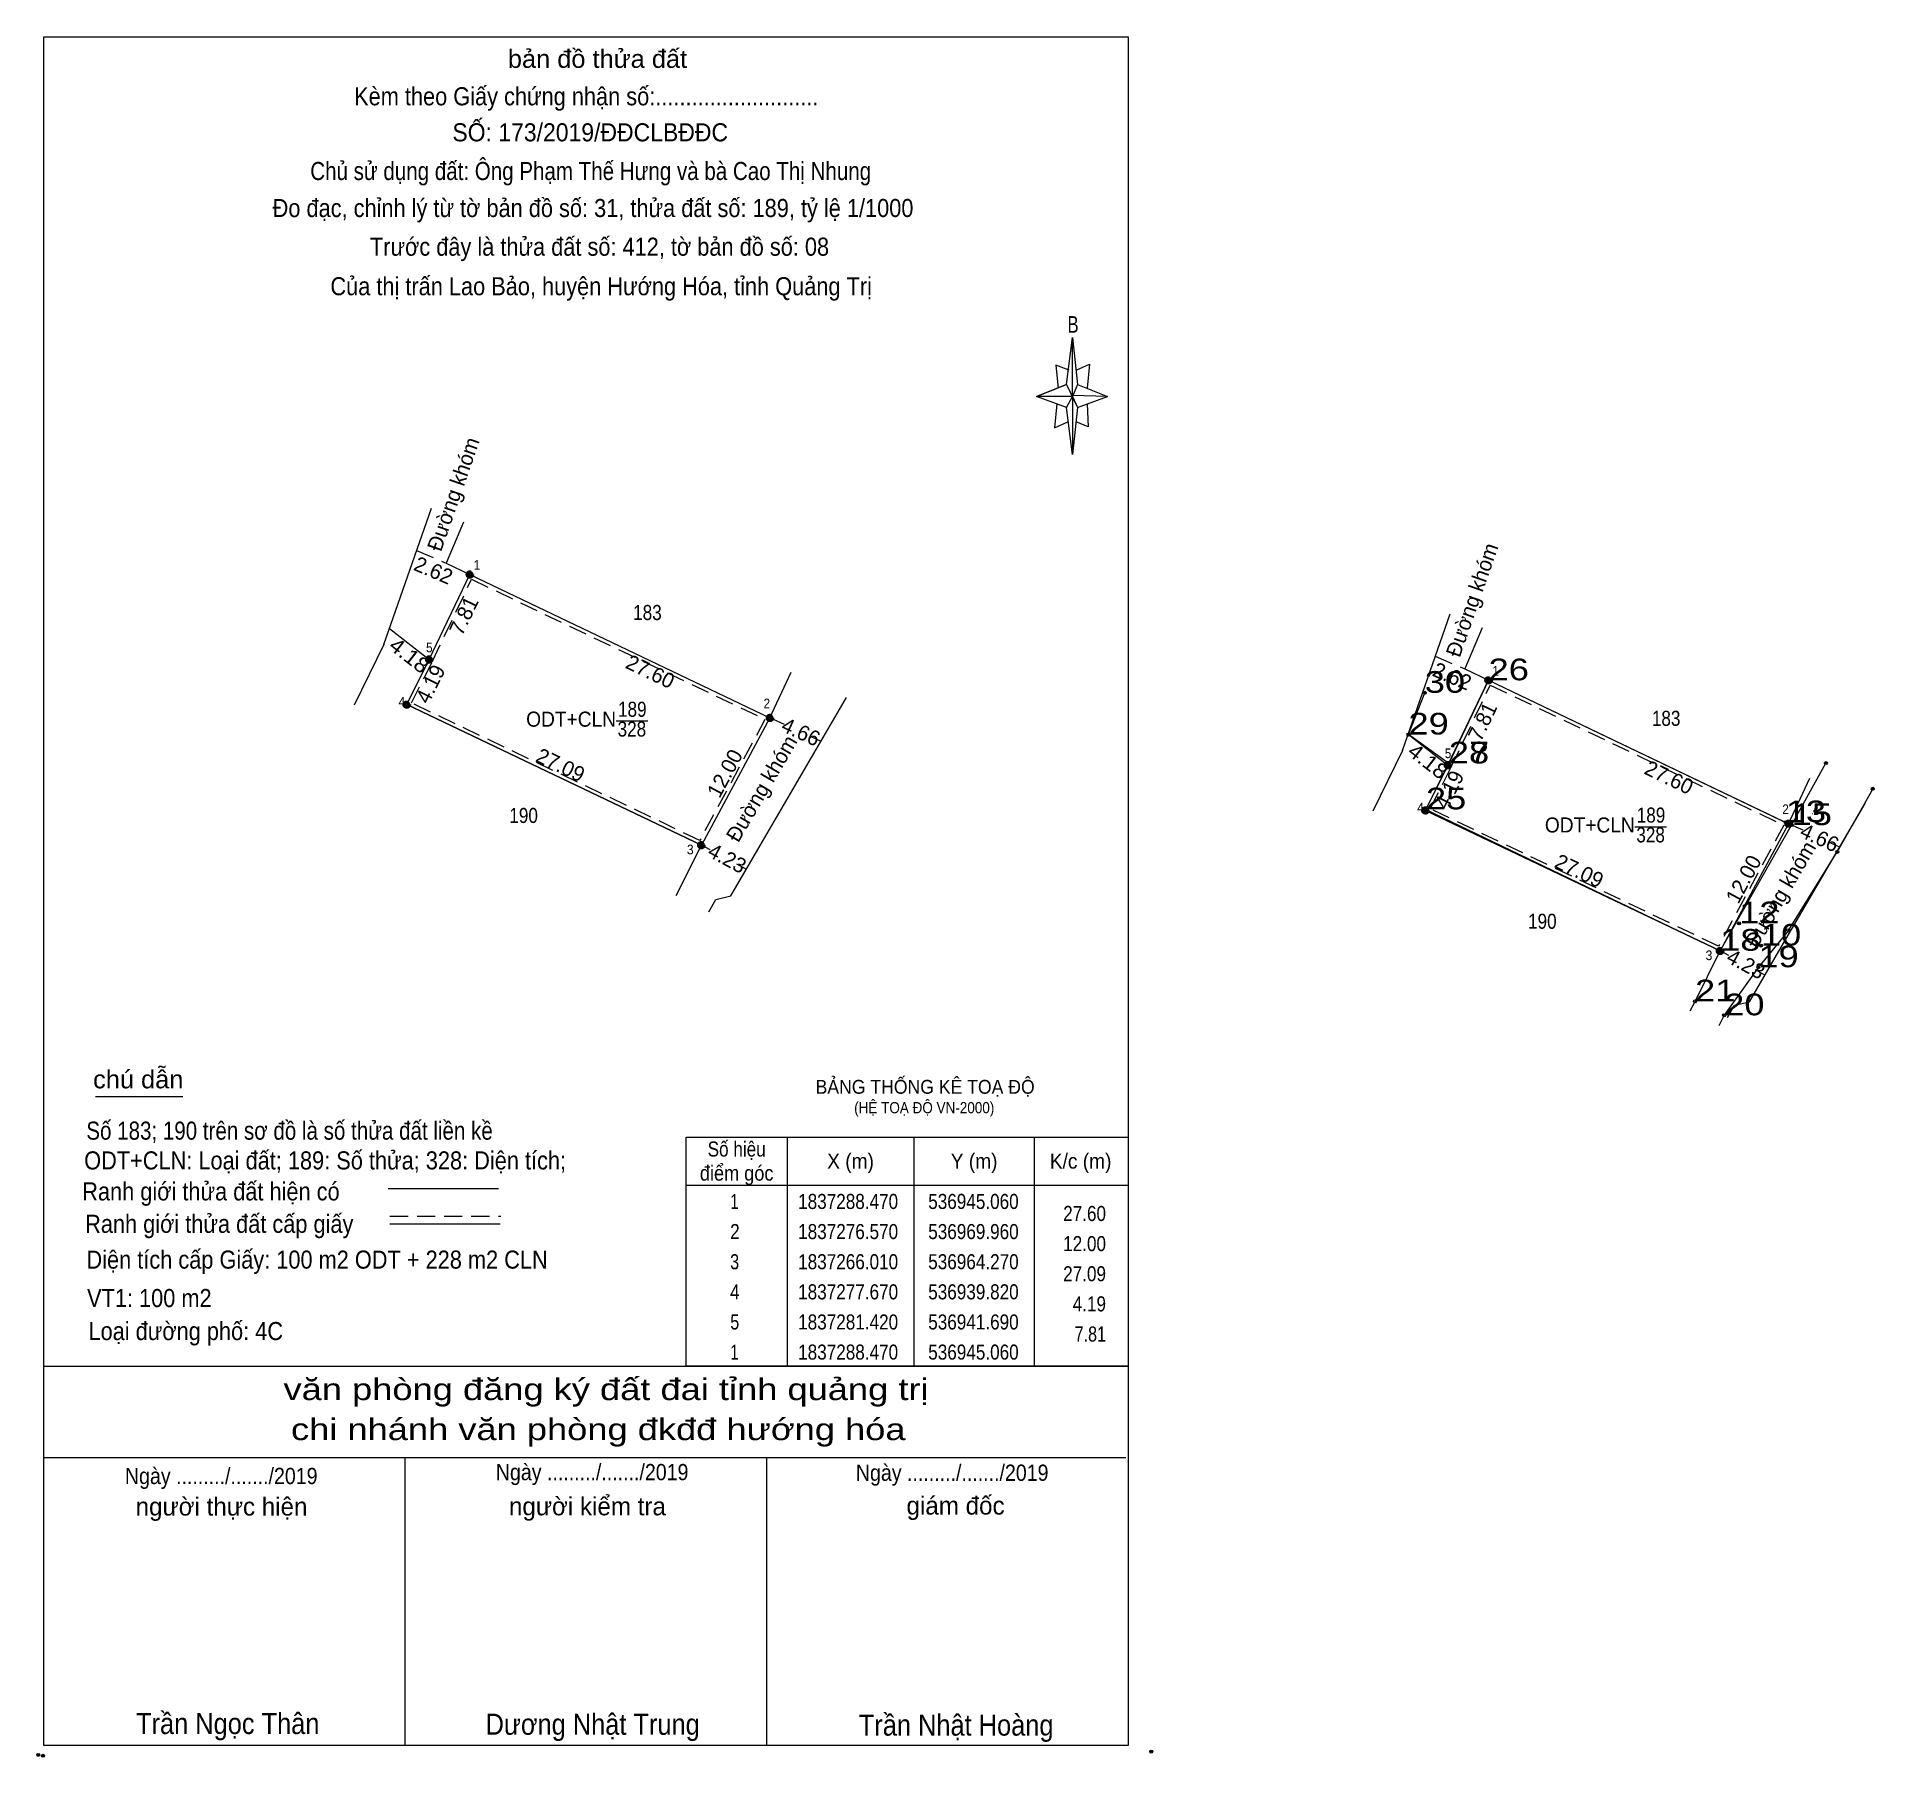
# Model space of a CAD drawing. Header units: metres. Extents: x 536825 to 536977, y 1837199 to 1837342.
import ezdxf
from ezdxf.enums import TextEntityAlignment as Align

# ---------------------------------------------------------------- set-up
doc = ezdxf.new("R2010")
doc.units = ezdxf.units.M
doc.header["$LTSCALE"] = 0.5
doc.header["$PDMODE"] = 32
doc.header["$PDSIZE"] = 0.25
doc.linetypes.add('MEDIUM_DASHED', pattern=[4.5, 3, -1.5])
for name, color, linetype, lineweight in [('1', 7, 'Continuous', 13), ('10', 7, 'Continuous', 13), ('12', 7, 'Continuous', 13), ('17', 7, 'Continuous', 13), ('23', 7, 'Continuous', 13), ('36', 7, 'Continuous', 13), ('5', 7, 'Continuous', 13), ('6', 7, 'Continuous', 13), ('63', 7, 'Continuous', 13)]:
    doc.layers.add(name, color=color, linetype=linetype, lineweight=lineweight)

msp = doc.modelspace()

# ---------------------------------------------------------------- hatches: boundary and pattern name
at = {"layer": '63'}
for points in [[(536860.82, 1837297.25, 1), (536860.22, 1837297.25, 1)], [(536857.45, 1837290.2, 1), (536856.85, 1837290.2, 1)], [(536945.36, 1837288.47, 1), (536944.76, 1837288.47, 1)], [(536855.58, 1837286.45, 1), (536854.98, 1837286.45, 1)], [(536885.72, 1837285.35, 1), (536885.12, 1837285.35, 1)], [(536941.99, 1837281.42, 1), (536941.39, 1837281.42, 1)], [(536940.12, 1837277.67, 1), (536939.52, 1837277.67, 1)], [(536970.26, 1837276.57, 1), (536969.66, 1837276.57, 1)], [(536880.03, 1837274.79, 1), (536879.43, 1837274.79, 1)], [(536964.57, 1837266.01, 1), (536963.97, 1837266.01, 1)]]:
    msp.add_hatch(color=256, dxfattribs=at).paths.add_polyline_path(points)

# ---------------------------------------------------------------- linework, layer by layer
at = {"layer": '1'}
for points in [[(536860.52, 1837297.25), (536885.42, 1837285.35), (536879.73, 1837274.79), (536855.28, 1837286.45), (536857.15, 1837290.2)], [(536945.06, 1837288.47), (536969.96, 1837276.57), (536964.27, 1837266.01), (536939.82, 1837277.67), (536941.69, 1837281.42)]]:
    msp.add_lwpolyline(points, close=True, dxfattribs=at)
at = {"layer": '1', "linetype": 'MEDIUM_DASHED'}
for points in [[(536860.66, 1837296.85), (536885.01, 1837285.22), (536879.6, 1837275.18), (536855.68, 1837286.59), (536857.42, 1837290.07)], [(536945.2, 1837288.07), (536969.55, 1837276.44), (536964.14, 1837266.4), (536940.22, 1837277.81), (536941.96, 1837281.29)]]:
    msp.add_lwpolyline(points, close=True, dxfattribs=at)
at = {"layer": '10'}
for p, q in [((536853.38, 1837291.43), (536857.33, 1837302.76)), ((536860, 1837301.6), (536858.54, 1837298.2)), ((536937.92, 1837282.65), (536941.87, 1837293.98)), ((536944.54, 1837292.82), (536943.08, 1837289.42)), ((536853.38, 1837291.43), (536850.91, 1837286.4)), ((536885.42, 1837285.35), (536887.17, 1837289.14)), ((536884.61, 1837274.77), (536891.78, 1837287.03)), ((536885.42, 1837285.35), (536879.73, 1837274.79)), ((536937.92, 1837282.65), (536935.45, 1837277.62)), ((536969.96, 1837276.57), (536971.71, 1837280.36)), ((536969.15, 1837265.99), (536976.32, 1837278.25)), ((536969.96, 1837276.57), (536964.27, 1837266.01)), ((536882.17, 1837270.58), (536884.61, 1837274.77)), ((536966.71, 1837261.8), (536969.15, 1837265.99))]:
    msp.add_line(p, q, dxfattribs=at)
for points in [[(536880.35, 1837269.26), (536880.92, 1837270.28), (536882.17, 1837270.58)], [(536964.89, 1837260.48), (536965.46, 1837261.5), (536966.71, 1837261.8)]]:
    msp.add_lwpolyline(points, dxfattribs=at)
at = {"layer": '12'}
for p, q in [((536945.06, 1837288.47), (536970.21, 1837276.45)), ((536970.21, 1837276.45), (536973.05, 1837281.6)), ((536976.94, 1837279.47), (536974, 1837274.23)), ((536971.92, 1837277.41), (536971.93, 1837277.41)), ((536969.94, 1837267.72), (536974, 1837274.23))]:
    msp.add_line(p, q, dxfattribs=at)
for points in [[(536945.06, 1837288.47), (536941.76, 1837281.57), (536938.41, 1837283.97), (536939.76, 1837287.43)], [(536941.76, 1837281.57), (536939.86, 1837277.76), (536964.28, 1837266.03), (536970.21, 1837276.45)], [(536969.94, 1837267.72), (536967.45, 1837264.66), (536964.61, 1837260.67), (536964.16, 1837259.8)], [(536961.78, 1837261.03), (536962.19, 1837261.83), (536964.28, 1837266.03)]]:
    msp.add_lwpolyline(points, dxfattribs=at)
for p in [(536945.06, 1837288.47), (536939.76, 1837287.43), (536938.41, 1837283.97), (536941.76, 1837281.57), (536973.05, 1837281.6), (536976.94, 1837279.47), (536939.86, 1837277.76), (536969.72, 1837276.69), (536970.21, 1837276.45), (536974, 1837274.23), (536965.85, 1837268.3), (536969.94, 1837267.72), (536964.28, 1837266.03), (536967.66, 1837266.46), (536967.45, 1837264.66), (536962.19, 1837261.83), (536964.61, 1837260.67)]:
    msp.add_point(p, dxfattribs=at)
at = {"layer": '17'}
msp.add_line((536829.45, 1837253.93), (536836.69, 1837253.93), dxfattribs=at)
at = {"layer": '23'}
for p, q in [((536882.17, 1837270.58), (536884.61, 1837274.77)), ((536966.71, 1837261.8), (536969.15, 1837265.99))]:
    msp.add_line(p, q, dxfattribs=at)
at = {"layer": '36'}
for p, q in [((536858.54, 1837298.2), (536860.52, 1837297.25)), ((536860.52, 1837297.25), (536885.42, 1837285.35)), ((536853.85, 1837292.77), (536857.15, 1837290.2)), ((536943.08, 1837289.42), (536945.06, 1837288.47)), ((536945.06, 1837288.47), (536969.96, 1837276.57)), ((536855.28, 1837286.45), (536879.73, 1837274.79)), ((536938.39, 1837283.99), (536941.69, 1837281.42)), ((536939.82, 1837277.67), (536964.27, 1837266.01)), ((536877.65, 1837270.61), (536879.73, 1837274.79)), ((536962.19, 1837261.83), (536964.27, 1837266.01))]:
    msp.add_line(p, q, dxfattribs=at)
for points in [[(536855.28, 1837286.45), (536857.15, 1837290.2), (536860.52, 1837297.25)], [(536939.82, 1837277.67), (536941.69, 1837281.42), (536945.06, 1837288.47)]]:
    msp.add_lwpolyline(points, dxfattribs=at)
at = {"layer": '5'}
for p, q in [((536910.04, 1837313.01), (536910.54, 1837316.91)), ((536910.94, 1837313.01), (536913.44, 1837312.01)), ((536910.04, 1837311.11), (536907.54, 1837312.01)), ((536910.94, 1837311.11), (536910.54, 1837307.21)), ((536911.74, 1837311.41), (536911.84, 1837309.51)), ((536911.84, 1837309.51), (536910.84, 1837309.91)), ((536825.16, 1837231.57), (536915.16, 1837231.57)), ((536825.16, 1837223.97), (536914.96, 1837223.97)), ((536825.16, 1837223.97), (536914.96, 1837223.97)), ((536825.16, 1837223.97), (536914.96, 1837223.97)), ((536855.16, 1837200.07), (536855.16, 1837223.97)), ((536885.16, 1837200.07), (536885.16, 1837223.97))]:
    msp.add_line(p, q, dxfattribs=at)
for points in [[(536825.16, 1837341.87), (536915.16, 1837341.87), (536915.16, 1837200.07), (536825.16, 1837200.07)], [(536910.54, 1837316.91), (536910.94, 1837313.01), (536910.54, 1837312.01)], [(536910.54, 1837312.01), (536907.54, 1837312.01), (536910.04, 1837313.01), (536910.94, 1837311.11), (536913.44, 1837312.01), (536910.54, 1837312.11)], [(536910.54, 1837312.01), (536910.54, 1837307.21), (536910.04, 1837311.11)]]:
    msp.add_lwpolyline(points, close=True, dxfattribs=at)
for points in [[(536910.24, 1837314.21), (536909.14, 1837314.61), (536909.34, 1837312.71)], [(536910.84, 1837314.21), (536911.94, 1837314.71), (536911.74, 1837312.71)], [(536910.54, 1837312.01), (536910.04, 1837313.01), (536907.54, 1837312.01)], [(536909.24, 1837311.41), (536909.04, 1837309.41), (536910.14, 1837309.91)], [(536910.54, 1837312.01), (536910.94, 1837311.11), (536913.44, 1837312.01)], [(536915.16, 1837200.07), (536825.16, 1837200.07), (536825.16, 1837223.97)]]:
    msp.add_lwpolyline(points, dxfattribs=at)
for p in [(536824.7, 1837199.3), (536825.1, 1837199.23)]:
    msp.add_point(p, dxfattribs=at)
at = {"layer": '6'}
for p, q in [((536853.75, 1837246.3), (536862.89, 1837246.3)), ((536853.89, 1837243.37), (536863.03, 1837243.37))]:
    msp.add_line(p, q, dxfattribs=at)
at = {"layer": '6', "linetype": 'MEDIUM_DASHED'}
msp.add_line((536853.89, 1837243.99), (536863.09, 1837243.99), dxfattribs=at)
at = {"layer": '6'}
msp.add_point((536917.06, 1837199.57), dxfattribs=at)
at = {"layer": '63', "linetype": 'MEDIUM_DASHED'}
for p, q in [((536856.1, 1837299.24), (536858.54, 1837298.2)), ((536940.64, 1837290.46), (536943.08, 1837289.42))]:
    msp.add_line(p, q, dxfattribs=at)
at = {"layer": '63'}
for p, q in [((536872.65, 1837285.1), (536875.29, 1837285.1)), ((536886.62, 1837284.8), (536885.42, 1837285.35)), ((536889.66, 1837283.4), (536888.91, 1837283.74)), ((536957.19, 1837276.32), (536959.83, 1837276.32)), ((536971.16, 1837276.02), (536969.96, 1837276.57)), ((536880.46, 1837274.4), (536879.73, 1837274.79)), ((536974.2, 1837274.62), (536973.45, 1837274.96)), ((536883.45, 1837272.79), (536882.66, 1837273.22)), ((536965, 1837265.62), (536964.27, 1837266.01)), ((536967.99, 1837264.01), (536967.2, 1837264.44)), ((536886.86, 1837250.57), (536886.86, 1837231.57)), ((536897.36, 1837250.57), (536897.36, 1837231.57)), ((536907.36, 1837250.57), (536907.36, 1837231.57)), ((536878.46, 1837246.57), (536915.16, 1837246.57))]:
    msp.add_line(p, q, dxfattribs=at)
msp.add_lwpolyline([(536878.46, 1837250.57), (536915.16, 1837250.57), (536915.16, 1837231.57), (536878.46, 1837231.57)], close=True, dxfattribs=at)
at = {"layer": '63', "linetype": 'MEDIUM_DASHED'}
for centre in [(536860.52, 1837297.25), (536857.15, 1837290.2), (536945.06, 1837288.47), (536855.28, 1837286.45), (536885.42, 1837285.35), (536941.69, 1837281.42), (536939.82, 1837277.67), (536969.96, 1837276.57), (536879.73, 1837274.79), (536964.27, 1837266.01)]:
    msp.add_circle(centre, 0.3, dxfattribs=at)

# ---------------------------------------------------------------- texts
at = {"layer": '1'}
for s, width, p in [('189', 0.85, (536874, 1837285.44)), ('ODT+CLN', 0.95, (536868.92, 1837284.62)), ('328', 0.85, (536873.965, 1837283.8)), ('189', 0.85, (536958.54, 1837276.66)), ('ODT+CLN', 0.95, (536953.46, 1837275.84)), ('328', 0.85, (536958.505, 1837275.02))]:
    msp.add_text(s, height=1.25, dxfattribs=dict(at, width=width)).set_placement(p, align=Align.CENTER)
for s, height, width, p in [('BẢNG THỐNG KÊ TOẠ ĐỘ ', 1.15, 0.95, (536889.21, 1837254.16)), ('(HỆ TOẠ ĐỘ VN-2000)', 0.93, 0.9, (536892.41, 1837252.54))]:
    msp.add_text(s, height=height, dxfattribs=dict(at, width=width)).set_placement(p)
at = {"layer": '12', "width": 1.25}
for s, p in [('26', (536945.06, 1837288.47)), ('30', (536939.76, 1837287.43)), ('29', (536938.41, 1837283.97)), ('27', (536941.76, 1837281.57)), ('28', (536941.76, 1837281.57)), ('25', (536939.86, 1837277.76)), ('13', (536969.72, 1837276.69)), ('15', (536970.21, 1837276.45)), ('12', (536965.85, 1837268.3)), ('10', (536967.66, 1837266.46)), ('18', (536964.28, 1837266.03)), ('19', (536967.45, 1837264.66)), ('21', (536962.19, 1837261.83)), ('20', (536964.61, 1837260.67))]:
    msp.add_text(s, height=1.8, dxfattribs=at).set_placement(p)
at = {"layer": '5'}
for s, height, width, p in [('bản đồ thửa đất', 1.5, 1.05, (536871.11, 1837339.29)), ('Kèm theo Giấy chứng nhận số:...........................', 1.5, 0.9, (536870.18, 1837336.18)), ('SỐ: 173/2019/ĐĐCLBĐĐC', 1.5, 0.95, (536870.505, 1837333.19)), ('Chủ sử dụng đất: Ông Phạm Thế Hưng và bà Cao Thị Nhung', 1.5, 0.85, (536870.545, 1837329.98)), ('Đo đạc, chỉnh lý từ tờ bản đồ số: 31, thửa đất số: 189, tỷ lệ 1/1000 ', 1.5, 0.9, (536870.99, 1837326.91)), ('Trước đây là thửa đất số: 412, tờ bản đồ số: 08', 1.5, 0.9, (536871.28, 1837323.7)), ('Của thị trấn Lao Bảo, huyện Hướng Hóa, tỉnh Quảng Trị', 1.5, 0.9, (536871.415, 1837320.42)), ('B', 1.378, 0.75, (536910.575, 1837317.31)), ('văn phòng đăng ký đất đai tỉnh quảng trị', 1.8, 1.25, (536871.82, 1837228.74)), ('chi nhánh văn phòng đkđđ hướng hóa', 1.8, 1.25, (536871.175, 1837225.42)), ('Ngày ........./......./2019', 1.35, 0.9, (536839.885, 1837221.77)), ('Ngày ........./......./2019', 1.35, 0.9, (536870.665, 1837222.09)), ('Ngày ........./......./2019', 1.35, 0.9, (536900.545, 1837222.04)), ('Trần Ngọc Thân', 1.75, 0.9, (536840.425, 1837201.03)), ('Dương Nhật Trung', 1.75, 0.9, (536870.71, 1837200.97)), ('Trần Nhật Hoàng', 1.75, 0.9, (536900.875, 1837200.9))]:
    msp.add_text(s, height=height, dxfattribs=dict(at, width=width)).set_placement(p, align=Align.CENTER)
for s, p in [('người kiểm tra', (536870.275, 1837219.18)), ('giám đốc', (536900.825, 1837219.24)), ('người thực hiện', (536839.91, 1837219.16))]:
    msp.add_text(s, height=1.5, dxfattribs=at).set_placement(p, align=Align.CENTER)
at = {"layer": '6'}
for s, width, p in [('chú dẫn', 1.05, (536829.25, 1837254.61)), ('Số 183; 190 trên sơ đồ là số thửa đất liền kề', 0.85, (536828.69, 1837250.35)), ('ODT+CLN: Loại đất; 189: Số thửa; 328: Diện tích;', 0.9, (536828.51, 1837247.88)), ('Ranh giới thửa đất hiện có ', 0.9, (536828.35, 1837245.31)), ('Ranh giới thửa đất cấp giấy', 0.9, (536828.59, 1837242.62)), ('Diện tích cấp Giấy: 100 m2 ODT + 228 m2 CLN', 0.9, (536828.7, 1837239.65)), ('VT1: 100 m2', 0.9, (536828.75, 1837236.46)), ('Loại đường phố: 4C', 0.9, (536828.87, 1837233.72))]:
    msp.add_text(s, height=1.5, dxfattribs=dict(at, width=width)).set_placement(p)
at = {"layer": '63'}
for s, rotation, p in [('Đường khóm', 70.78, (536859.7397, 1837303.7143)), ('2.62', 336.915, (536857.2549, 1837297.0158)), ('Đường khóm', 70.78, (536944.2797, 1837294.9343)), ('7.81', 64.452, (536860.5829, 1837293.5605)), ('4.19', 63.496, (536857.811, 1837287.8861)), ('27.60', 334.456, (536875.2255, 1837288.6293)), ('2.62', 336.915, (536941.7949, 1837288.2358)), ('7.81', 64.452, (536945.1229, 1837284.7805)), ('4.66', 335.302, (536887.7339, 1837283.6246)), ('Đường khóm', 59.68, (536885.2719, 1837279.1745)), ('27.09', 334.504, (536867.776, 1837280.8758)), ('12.00', 61.683, (536882.2303, 1837280.4535)), ('4.19', 63.496, (536942.351, 1837279.1061)), ('27.60', 334.456, (536959.7655, 1837279.8493)), ('4.66', 335.302, (536972.2739, 1837274.8446)), ('4.23', 331.736, (536881.584, 1837273.1514)), ('Đường khóm', 59.68, (536969.8119, 1837270.3945)), ('27.09', 334.504, (536952.316, 1837272.0958)), ('12.00', 61.683, (536966.7703, 1837271.6735)), ('4.23', 331.736, (536966.124, 1837264.3714))]:
    msp.add_text(s, height=1.25, rotation=rotation, dxfattribs=at).set_placement(p, align=Align.CENTER)
for s, height, width, p in [(' 1', 0.8, 0.9, (536861.37, 1837297.64)), (' 5', 0.8, 0.9, (536857.42, 1837290.79)), (' 1', 0.8, 0.9, (536945.91, 1837288.86)), (' 4', 0.8, 0.95, (536855.16, 1837286.29)), (' 2', 0.8, 0.9, (536885.43, 1837286.15)), (' 5', 0.8, 0.9, (536941.96, 1837282.01)), (' 4', 0.8, 0.95, (536939.7, 1837277.51)), (' 2', 0.8, 0.9, (536969.97, 1837277.37)), (' 3', 0.8, 0.95, (536879.09, 1837274.03)), (' 3', 0.8, 0.95, (536963.63, 1837265.25)), ('27.60', 1.25, 0.85, (536913.31, 1837243.6)), ('12.00', 1.25, 0.85, (536913.31, 1837241.1)), ('27.09', 1.25, 0.85, (536913.31, 1837238.6)), ('4.19', 1.25, 0.85, (536913.31, 1837236.1)), ('7.81', 1.25, 0.8, (536913.31, 1837233.6))]:
    msp.add_text(s, height=height, dxfattribs=dict(at, width=width)).set_placement(p, align=Align.RIGHT)
for s, width, p in [('183', 0.85, (536875.255, 1837293.47)), ('183', 0.85, (536959.795, 1837284.69)), ('190', 0.85, (536864.98, 1837276.63)), ('190', 0.85, (536864.98, 1837276.63)), ('190', 0.85, (536949.52, 1837267.85)), ('190', 0.85, (536949.52, 1837267.85)), ('Số hiệu', 0.85, (536882.66, 1837248.95)), ('điểm góc', 0.9, (536882.66, 1837246.95)), ('X (m)', 0.95, (536892.11, 1837247.95)), ('Y (m)', 0.95, (536902.365, 1837247.95)), ('K/c (m)', 0.95, (536911.205, 1837247.95)), (' 1', 0.75, (536882.31, 1837244.6)), ('1837288.470', 0.85, (536891.91, 1837244.6)), ('536945.060', 0.85, (536902.31, 1837244.6)), (' 2', 0.85, (536882.315, 1837242.1)), ('1837276.570', 0.85, (536891.91, 1837242.1)), ('536969.960', 0.85, (536902.31, 1837242.1)), (' 3', 0.8, (536882.305, 1837239.6)), ('1837266.010', 0.85, (536891.91, 1837239.6)), ('536964.270', 0.85, (536902.31, 1837239.6)), (' 4', 0.85, (536882.31, 1837237.1)), ('1837277.670', 0.85, (536891.91, 1837237.1)), ('536939.820', 0.85, (536902.31, 1837237.1)), (' 5', 0.8, (536882.315, 1837234.6)), ('1837281.420', 0.85, (536891.91, 1837234.6)), ('536941.690', 0.85, (536902.31, 1837234.6)), (' 1', 0.75, (536882.31, 1837232.1)), ('1837288.470', 0.85, (536891.91, 1837232.1)), ('536945.060', 0.85, (536902.31, 1837232.1))]:
    msp.add_text(s, height=1.25, dxfattribs=dict(at, width=width)).set_placement(p, align=Align.CENTER)
at = {"layer": '63', "width": 1.1}
for p in [(536855.1114, 1837290.0461), (536939.6514, 1837281.2661)]:
    msp.add_text('4.18', height=1.25, rotation=322.137, dxfattribs=at).set_placement(p, align=Align.CENTER)

doc.saveas('drawing.dxf')
